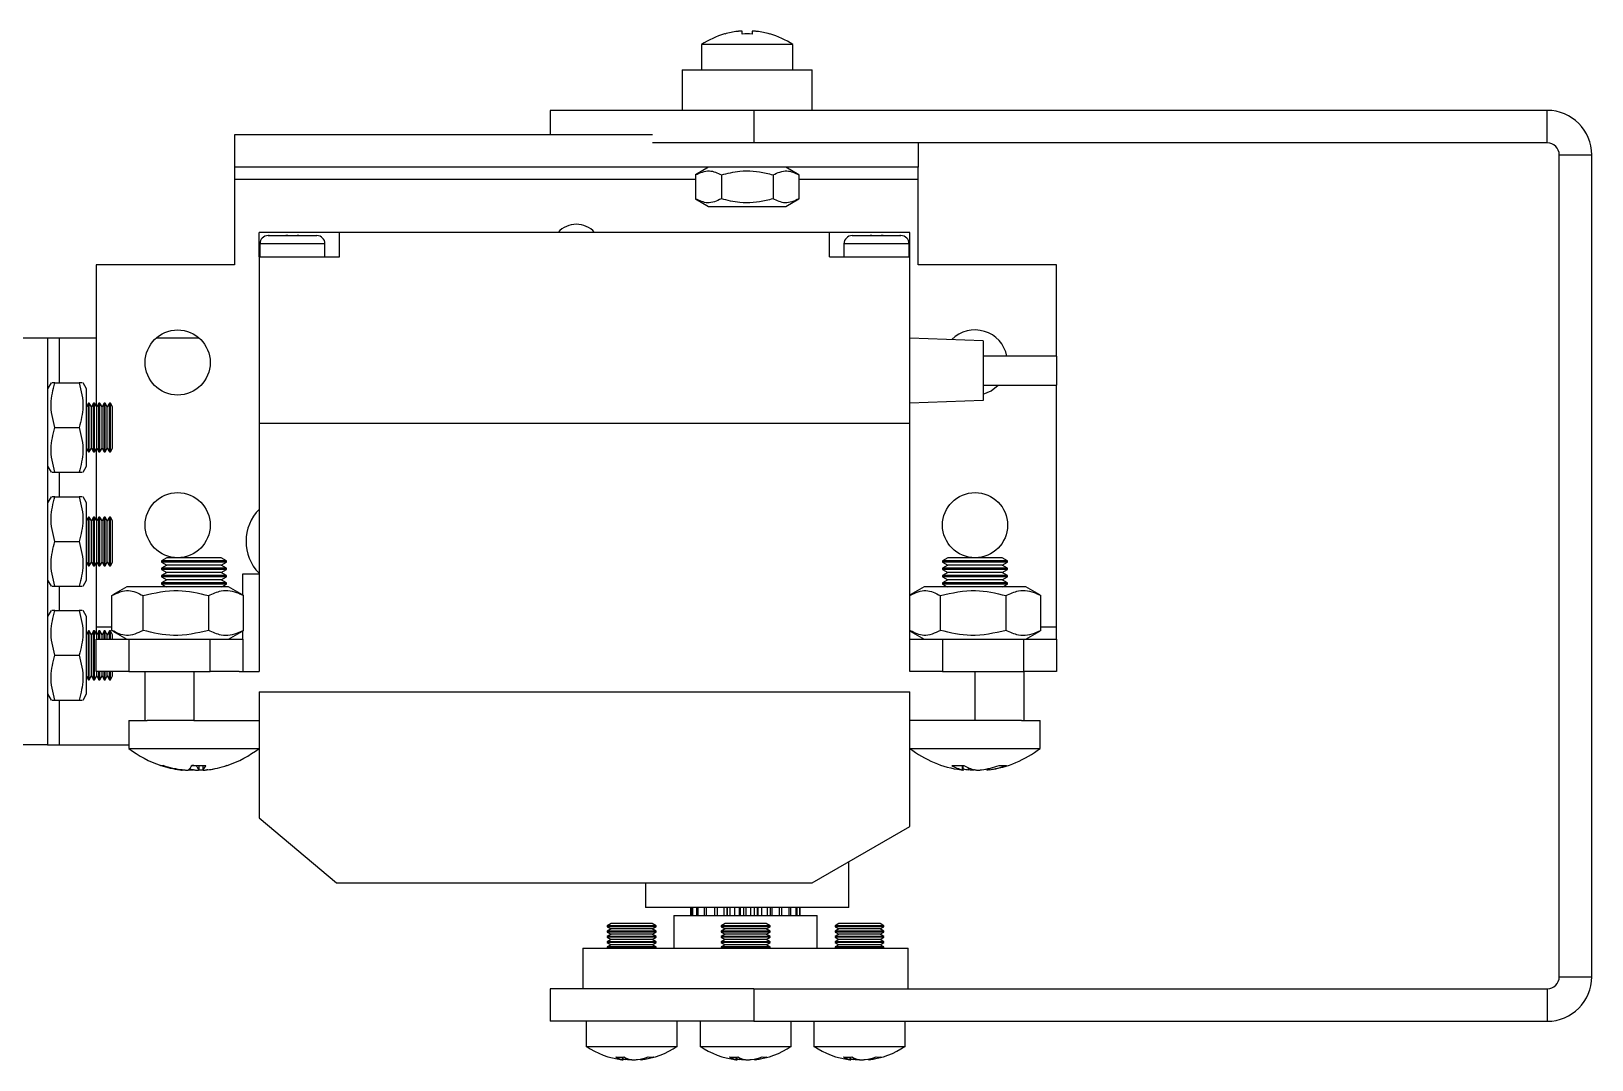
# Model space of a CAD drawing. Header units: millimetres. Extents: x 15 to 836, y 5 to 589.
# Drawn here: x 335.7 to 431.6, y 414.1 to 477.3 of the extents above; entities that cross this region are included whole.
import ezdxf

# ---------------------------------------------------------------- set-up
doc = ezdxf.new("R2010")
doc.units = ezdxf.units.MM

msp = doc.modelspace()

# ---------------------------------------------------------------- linework, layer by layer
at = {"color": 7, "linetype": 'Continuous', "lineweight": 25}
for p, q in [((379.397, 477.151), (379.397, 477.31)), ((379.997, 477.31), (379.997, 477.151)), ((376.897, 476.498), (376.897, 474.956)), ((382.497, 476.498), (376.897, 476.498)), ((382.497, 474.956), (382.497, 476.498)), ((375.697, 474.956), (375.697, 472.456)), ((375.697, 474.956), (381.885, 474.956)), ((381.885, 474.956), (383.697, 474.956)), ((383.697, 472.456), (383.697, 474.956)), ((367.598, 472.456), (367.598, 470.956)), ((380.098, 472.456), (367.598, 472.456)), ((380.098, 472.456), (380.098, 470.456)), ((428.862, 472.456), (380.098, 472.456)), ((428.862, 470.456), (428.862, 472.456)), ((348.197, 470.956), (348.197, 468.956)), ((373.882, 470.956), (348.197, 470.956)), ((380.098, 470.456), (373.882, 470.456)), ((428.862, 470.456), (380.098, 470.456)), ((390.197, 470.456), (390.197, 468.956)), ((429.598, 469.719), (431.598, 469.719)), ((429.598, 419.192), (429.598, 469.719)), ((431.598, 419.192), (431.598, 469.719)), ((390.197, 468.956), (348.197, 468.956)), ((348.197, 468.956), (348.197, 468.219)), ((348.197, 468.219), (348.197, 462.956)), ((377.322, 468.956), (376.522, 468.493)), ((376.522, 468.493), (376.522, 467.018)), ((378.11, 468.493), (378.11, 467.018)), ((381.285, 468.493), (381.285, 467.018)), ((382.873, 468.493), (382.072, 468.956)), ((382.873, 468.493), (382.873, 467.018)), ((390.197, 468.219), (390.197, 468.956)), ((390.197, 462.956), (390.197, 468.219)), ((376.522, 467.018), (377.322, 466.556)), ((377.322, 466.556), (382.072, 466.556)), ((382.072, 466.556), (382.873, 467.018)), ((349.697, 463.456), (349.697, 464.956)), ((354.637, 464.956), (349.697, 464.956)), ((349.75, 464.256), (349.75, 463.456)), ((350.25, 464.756), (350.304, 464.756)), ((350.304, 464.756), (350.304, 464.755)), ((350.304, 464.755), (350.312, 464.756)), ((350.312, 464.756), (350.304, 464.756)), ((350.312, 464.756), (351.35, 464.756)), ((351.35, 464.756), (351.35, 464.755)), ((351.35, 464.755), (351.468, 464.756)), ((351.468, 464.756), (351.35, 464.756)), ((351.468, 464.756), (352.032, 464.756)), ((352.032, 464.756), (352.15, 464.755)), ((352.15, 464.756), (352.032, 464.756)), ((352.15, 464.756), (353.188, 464.756)), ((352.15, 464.755), (352.15, 464.756)), ((353.188, 464.756), (353.196, 464.755)), ((353.196, 464.756), (353.188, 464.756)), ((353.196, 464.755), (353.196, 464.756)), ((353.196, 464.756), (353.25, 464.756)), ((353.75, 463.456), (353.75, 464.256)), ((354.637, 463.456), (354.637, 464.956)), ((384.757, 464.956), (354.637, 464.956)), ((384.757, 463.456), (384.757, 464.956)), ((389.697, 464.956), (384.757, 464.956)), ((385.644, 464.256), (385.644, 463.456)), ((386.144, 464.756), (386.199, 464.756)), ((386.199, 464.756), (386.199, 464.755)), ((386.199, 464.755), (386.207, 464.756)), ((386.207, 464.756), (386.199, 464.756)), ((386.207, 464.756), (387.244, 464.756)), ((387.244, 464.756), (387.245, 464.755)), ((387.362, 464.756), (387.244, 464.756)), ((387.245, 464.755), (387.362, 464.756)), ((387.362, 464.756), (387.926, 464.756)), ((387.926, 464.756), (388.044, 464.755)), ((388.044, 464.756), (387.926, 464.756)), ((388.044, 464.755), (388.044, 464.756)), ((388.044, 464.756), (389.082, 464.756)), ((389.082, 464.756), (389.09, 464.755)), ((389.09, 464.756), (389.082, 464.756)), ((389.09, 464.756), (389.144, 464.756)), ((389.09, 464.755), (389.09, 464.756)), ((389.644, 463.456), (389.644, 464.256)), ((389.697, 463.456), (389.697, 464.956)), ((349.697, 463.456), (349.697, 453.206)), ((349.697, 463.456), (354.637, 463.456)), ((384.757, 463.456), (389.697, 463.456)), ((389.697, 453.206), (389.697, 463.456)), ((348.197, 462.956), (339.697, 462.956)), ((339.697, 462.956), (339.697, 454.267)), ((398.697, 462.956), (390.197, 462.956)), ((398.697, 457.356), (398.697, 462.956)), ((336.697, 458.456), (334.697, 458.456)), ((336.697, 458.456), (336.697, 433.456)), ((337.434, 458.456), (336.697, 458.456)), ((339.697, 458.456), (337.434, 458.456)), ((346.02, 458.456), (343.374, 458.456)), ((394.197, 458.298), (389.697, 458.456)), ((394.197, 458.298), (394.197, 454.613)), ((398.697, 457.356), (394.197, 457.356)), ((398.697, 457.356), (398.697, 456.456)), ((336.914, 455.706), (336.697, 455.331)), ((337.159, 455.706), (338.635, 455.706)), ((339.097, 455.331), (338.881, 455.706)), ((394.197, 455.556), (398.697, 455.556)), ((398.697, 456.456), (398.697, 455.556)), ((398.697, 440.692), (398.697, 455.556)), ((339.097, 452.956), (339.097, 455.331)), ((394.197, 454.613), (389.697, 454.456)), ((339.209, 454.456), (339.097, 454.261)), ((339.264, 454.456), (339.209, 454.456)), ((339.209, 452.956), (339.209, 454.456)), ((339.399, 454.221), (339.264, 454.456)), ((339.264, 452.956), (339.264, 454.456)), ((339.534, 454.456), (339.399, 454.221)), ((339.399, 452.956), (339.399, 454.221)), ((339.588, 454.456), (339.534, 454.456)), ((339.534, 452.956), (339.534, 454.456)), ((339.723, 454.221), (339.588, 454.456)), ((339.588, 452.956), (339.588, 454.456)), ((339.859, 454.456), (339.723, 454.221)), ((339.723, 452.956), (339.723, 454.221)), ((339.913, 454.456), (339.859, 454.456)), ((339.859, 452.956), (339.859, 454.456)), ((340.048, 454.221), (339.913, 454.456)), ((339.913, 452.956), (339.913, 454.456)), ((340.183, 454.456), (340.048, 454.221)), ((340.048, 452.956), (340.048, 454.221)), ((340.237, 454.456), (340.183, 454.456)), ((340.183, 452.956), (340.183, 454.456)), ((340.373, 454.221), (340.237, 454.456)), ((340.237, 452.956), (340.237, 454.456)), ((340.508, 454.456), (340.373, 454.221)), ((340.373, 452.956), (340.373, 454.221)), ((340.562, 454.456), (340.508, 454.456)), ((340.508, 452.956), (340.508, 454.456)), ((340.697, 454.221), (340.562, 454.456)), ((340.562, 452.956), (340.562, 454.456)), ((340.697, 452.956), (340.697, 454.221)), ((337.159, 452.956), (338.635, 452.956)), ((339.097, 450.581), (339.097, 452.956)), ((339.209, 451.456), (339.209, 452.956)), ((339.264, 451.456), (339.264, 452.956)), ((339.399, 451.69), (339.399, 452.956)), ((339.534, 451.456), (339.534, 452.956)), ((339.588, 451.456), (339.588, 452.956)), ((339.723, 451.69), (339.723, 452.956)), ((339.859, 451.456), (339.859, 452.956)), ((339.913, 451.456), (339.913, 452.956)), ((340.048, 451.69), (340.048, 452.956)), ((340.183, 451.456), (340.183, 452.956)), ((340.237, 451.456), (340.237, 452.956)), ((340.373, 451.69), (340.373, 452.956)), ((340.508, 451.456), (340.508, 452.956)), ((340.562, 451.456), (340.562, 452.956)), ((340.697, 451.69), (340.697, 452.956)), ((389.697, 453.206), (349.697, 453.206)), ((349.697, 453.206), (349.697, 437.956)), ((389.697, 437.956), (389.697, 453.206)), ((339.097, 451.65), (339.209, 451.456)), ((339.209, 451.456), (339.264, 451.456)), ((339.264, 451.456), (339.399, 451.69)), ((339.399, 451.69), (339.534, 451.456)), ((339.534, 451.456), (339.588, 451.456)), ((339.588, 451.456), (339.723, 451.69)), ((339.697, 451.644), (339.697, 447.267)), ((339.723, 451.69), (339.859, 451.456)), ((339.859, 451.456), (339.913, 451.456)), ((339.913, 451.456), (340.048, 451.69)), ((340.048, 451.69), (340.183, 451.456)), ((340.183, 451.456), (340.237, 451.456)), ((340.237, 451.456), (340.373, 451.69)), ((340.373, 451.69), (340.508, 451.456)), ((340.508, 451.456), (340.562, 451.456)), ((340.562, 451.456), (340.697, 451.69)), ((336.697, 450.581), (336.914, 450.206)), ((337.159, 450.206), (338.635, 450.206)), ((338.881, 450.206), (339.097, 450.581)), ((336.914, 448.706), (336.697, 448.331)), ((337.159, 448.706), (338.635, 448.706)), ((339.097, 448.331), (338.881, 448.706)), ((339.097, 445.956), (339.097, 448.331)), ((339.209, 447.456), (339.097, 447.261)), ((339.264, 447.456), (339.209, 447.456)), ((339.209, 445.956), (339.209, 447.456)), ((339.399, 447.221), (339.264, 447.456)), ((339.264, 445.956), (339.264, 447.456)), ((339.534, 447.456), (339.399, 447.221)), ((339.399, 445.956), (339.399, 447.221)), ((339.588, 447.456), (339.534, 447.456)), ((339.534, 445.956), (339.534, 447.456)), ((339.723, 447.221), (339.588, 447.456)), ((339.588, 445.956), (339.588, 447.456)), ((339.859, 447.456), (339.723, 447.221)), ((339.723, 445.956), (339.723, 447.221)), ((339.913, 447.456), (339.859, 447.456)), ((339.859, 445.956), (339.859, 447.456)), ((340.048, 447.221), (339.913, 447.456)), ((339.913, 445.956), (339.913, 447.456)), ((340.183, 447.456), (340.048, 447.221)), ((340.048, 445.956), (340.048, 447.221)), ((340.237, 447.456), (340.183, 447.456)), ((340.183, 445.956), (340.183, 447.456)), ((340.373, 447.221), (340.237, 447.456)), ((340.237, 445.956), (340.237, 447.456)), ((340.508, 447.456), (340.373, 447.221)), ((340.373, 445.956), (340.373, 447.221)), ((340.562, 447.456), (340.508, 447.456)), ((340.508, 445.956), (340.508, 447.456)), ((340.697, 447.221), (340.562, 447.456)), ((340.562, 445.956), (340.562, 447.456)), ((340.697, 445.956), (340.697, 447.221)), ((337.159, 445.956), (338.635, 445.956)), ((339.097, 443.581), (339.097, 445.956)), ((339.209, 444.456), (339.209, 445.956)), ((339.264, 444.456), (339.264, 445.956)), ((339.399, 444.69), (339.399, 445.956)), ((339.534, 444.456), (339.534, 445.956)), ((339.588, 444.456), (339.588, 445.956)), ((339.723, 444.69), (339.723, 445.956)), ((339.859, 444.456), (339.859, 445.956)), ((339.913, 444.456), (339.913, 445.956)), ((340.048, 444.69), (340.048, 445.956)), ((340.183, 444.456), (340.183, 445.956)), ((340.237, 444.456), (340.237, 445.956)), ((340.373, 444.69), (340.373, 445.956)), ((340.508, 444.456), (340.508, 445.956)), ((340.562, 444.456), (340.562, 445.956)), ((340.697, 444.69), (340.697, 445.956)), ((339.097, 444.65), (339.209, 444.456)), ((339.209, 444.456), (339.264, 444.456)), ((339.264, 444.456), (339.399, 444.69)), ((339.399, 444.69), (339.534, 444.456)), ((339.534, 444.456), (339.588, 444.456)), ((339.588, 444.456), (339.723, 444.69)), ((339.697, 444.644), (339.697, 440.692)), ((339.723, 444.69), (339.859, 444.456)), ((339.859, 444.456), (339.913, 444.456)), ((339.913, 444.456), (340.048, 444.69)), ((340.048, 444.69), (340.183, 444.456)), ((340.183, 444.456), (340.237, 444.456)), ((340.237, 444.456), (340.373, 444.69)), ((340.373, 444.69), (340.508, 444.456)), ((340.508, 444.456), (340.562, 444.456)), ((340.562, 444.456), (340.697, 444.69)), ((344.025, 444.956), (343.697, 444.766)), ((343.697, 444.766), (343.697, 444.69)), ((345.997, 444.766), (343.697, 444.766)), ((343.697, 444.69), (344.025, 444.501)), ((345.997, 444.69), (343.697, 444.69)), ((344.025, 444.501), (343.697, 444.311)), ((343.697, 444.311), (343.697, 444.235)), ((345.997, 444.311), (343.697, 444.311)), ((343.697, 444.235), (344.025, 444.046)), ((345.997, 444.235), (343.697, 444.235)), ((344.025, 444.046), (343.697, 443.856)), ((345.948, 444.956), (344.025, 444.956)), ((345.948, 444.501), (344.025, 444.501)), ((345.948, 444.046), (344.025, 444.046)), ((347.369, 444.956), (345.948, 444.956)), ((347.369, 444.501), (345.948, 444.501)), ((347.369, 444.046), (345.948, 444.046)), ((347.697, 444.766), (345.997, 444.766)), ((347.697, 444.69), (345.997, 444.69)), ((347.697, 444.311), (345.997, 444.311)), ((347.697, 444.235), (345.997, 444.235)), ((347.697, 444.766), (347.369, 444.956)), ((347.369, 444.501), (347.697, 444.69)), ((347.697, 444.311), (347.369, 444.501)), ((347.369, 444.046), (347.697, 444.235)), ((347.697, 443.856), (347.369, 444.046)), ((347.697, 444.69), (347.697, 444.766)), ((347.697, 444.235), (347.697, 444.311)), ((392.025, 444.956), (391.697, 444.766)), ((391.697, 444.766), (391.697, 444.69)), ((395.397, 444.766), (391.697, 444.766)), ((391.697, 444.69), (392.025, 444.501)), ((395.397, 444.69), (391.697, 444.69)), ((392.025, 444.501), (391.697, 444.311)), ((391.697, 444.311), (391.697, 444.235)), ((395.397, 444.311), (391.697, 444.311)), ((391.697, 444.235), (392.025, 444.046)), ((395.397, 444.235), (391.697, 444.235)), ((392.025, 444.046), (391.697, 443.856)), ((395.118, 444.956), (392.025, 444.956)), ((395.118, 444.501), (392.025, 444.501)), ((395.118, 444.046), (392.025, 444.046)), ((395.369, 444.956), (395.118, 444.956)), ((395.369, 444.501), (395.118, 444.501)), ((395.369, 444.046), (395.118, 444.046)), ((395.697, 444.766), (395.369, 444.956)), ((395.369, 444.501), (395.697, 444.69)), ((395.697, 444.311), (395.369, 444.501)), ((395.369, 444.046), (395.697, 444.235)), ((395.697, 443.856), (395.369, 444.046)), ((395.697, 444.766), (395.397, 444.766)), ((395.697, 444.69), (395.397, 444.69)), ((395.697, 444.311), (395.397, 444.311)), ((395.697, 444.235), (395.397, 444.235)), ((395.697, 444.69), (395.697, 444.766)), ((395.697, 444.235), (395.697, 444.311)), ((336.697, 443.581), (336.914, 443.206)), ((337.159, 443.206), (338.635, 443.206)), ((338.881, 443.206), (339.097, 443.581)), ((341.572, 443.156), (340.717, 442.662)), ((347.822, 443.156), (341.572, 443.156)), ((343.697, 443.856), (343.697, 443.781)), ((345.997, 443.856), (343.697, 443.856)), ((343.697, 443.781), (344.025, 443.591)), ((345.997, 443.781), (343.697, 443.781)), ((344.025, 443.591), (343.697, 443.402)), ((343.697, 443.402), (343.697, 443.326)), ((345.997, 443.402), (343.697, 443.402)), ((343.697, 443.326), (343.992, 443.156)), ((345.997, 443.326), (343.697, 443.326)), ((345.948, 443.591), (344.025, 443.591)), ((347.369, 443.591), (345.948, 443.591)), ((347.697, 443.856), (345.997, 443.856)), ((347.697, 443.781), (345.997, 443.781)), ((347.697, 443.402), (345.997, 443.402)), ((347.697, 443.326), (345.997, 443.326)), ((347.369, 443.591), (347.697, 443.781)), ((347.697, 443.402), (347.369, 443.591)), ((347.402, 443.156), (347.697, 443.326)), ((347.697, 443.781), (347.697, 443.856)), ((347.697, 443.326), (347.697, 443.402)), ((348.678, 442.662), (347.822, 443.156)), ((348.697, 443.956), (349.697, 443.956)), ((348.697, 442.638), (348.697, 443.956)), ((390.572, 443.156), (389.717, 442.662)), ((396.822, 443.156), (390.572, 443.156)), ((391.697, 443.856), (391.697, 443.781)), ((395.397, 443.856), (391.697, 443.856)), ((391.697, 443.781), (392.025, 443.591)), ((395.397, 443.781), (391.697, 443.781)), ((392.025, 443.591), (391.697, 443.402)), ((391.697, 443.402), (391.697, 443.326)), ((395.397, 443.402), (391.697, 443.402)), ((391.697, 443.326), (391.992, 443.156)), ((395.397, 443.326), (391.697, 443.326)), ((395.118, 443.591), (392.025, 443.591)), ((395.369, 443.591), (395.118, 443.591)), ((395.369, 443.591), (395.697, 443.781)), ((395.697, 443.402), (395.369, 443.591)), ((395.697, 443.856), (395.397, 443.856)), ((395.697, 443.781), (395.397, 443.781)), ((395.697, 443.402), (395.397, 443.402)), ((395.697, 443.326), (395.397, 443.326)), ((395.402, 443.156), (395.697, 443.326)), ((395.697, 443.781), (395.697, 443.856)), ((395.697, 443.326), (395.697, 443.402)), ((397.678, 442.662), (396.822, 443.156)), ((340.658, 440.485), (340.658, 442.626)), ((342.567, 440.485), (342.567, 442.626)), ((346.606, 440.485), (346.606, 442.626)), ((348.737, 442.626), (348.669, 442.647)), ((348.737, 440.485), (348.737, 442.626)), ((391.567, 440.485), (391.567, 442.626)), ((395.606, 440.485), (395.606, 442.626)), ((397.737, 442.626), (397.669, 442.647)), ((397.737, 440.485), (397.737, 442.626)), ((336.914, 441.706), (336.697, 441.331)), ((337.159, 441.706), (338.635, 441.706)), ((339.097, 441.331), (338.881, 441.706)), ((339.097, 438.956), (339.097, 441.331)), ((339.209, 440.456), (339.097, 440.261)), ((339.264, 440.456), (339.209, 440.456)), ((339.209, 438.956), (339.209, 440.456)), ((339.399, 440.221), (339.264, 440.456)), ((339.264, 438.956), (339.264, 440.456)), ((339.534, 440.456), (339.399, 440.221)), ((339.399, 438.956), (339.399, 440.221)), ((339.588, 440.456), (339.534, 440.456)), ((339.534, 438.956), (339.534, 440.456)), ((339.723, 440.221), (339.588, 440.456)), ((339.588, 438.956), (339.588, 440.456)), ((339.697, 440.692), (339.697, 440.267)), ((339.859, 440.456), (339.723, 440.221)), ((339.723, 439.956), (339.723, 440.221)), ((339.913, 440.456), (339.859, 440.456)), ((339.859, 439.956), (339.859, 440.456)), ((340.048, 440.221), (339.913, 440.456)), ((339.913, 439.956), (339.913, 440.456)), ((340.183, 440.456), (340.048, 440.221)), ((340.048, 439.956), (340.048, 440.221)), ((340.237, 440.456), (340.183, 440.456)), ((340.183, 439.956), (340.183, 440.456)), ((340.373, 440.221), (340.237, 440.456)), ((340.237, 439.956), (340.237, 440.456)), ((340.508, 440.456), (340.373, 440.221)), ((340.373, 439.956), (340.373, 440.221)), ((340.562, 440.456), (340.508, 440.456)), ((340.508, 439.956), (340.508, 440.456)), ((340.697, 440.221), (340.562, 440.456)), ((340.562, 439.956), (340.562, 440.456)), ((340.697, 439.956), (340.697, 440.221)), ((340.718, 440.448), (341.572, 439.956)), ((347.822, 439.956), (348.676, 440.448)), ((348.669, 440.461), (348.737, 440.485)), ((348.697, 439.956), (348.697, 440.469)), ((389.718, 440.448), (390.572, 439.956)), ((396.822, 439.956), (397.676, 440.448)), ((397.669, 440.461), (397.737, 440.485)), ((398.697, 439.956), (398.697, 440.692)), ((339.697, 437.956), (339.697, 439.956)), ((339.697, 439.956), (341.697, 439.956)), ((341.697, 439.956), (341.697, 437.956)), ((341.697, 439.956), (346.697, 439.956)), ((346.697, 437.956), (346.697, 439.956)), ((346.697, 439.956), (348.697, 439.956)), ((348.697, 439.956), (348.697, 437.956)), ((389.697, 439.956), (391.697, 439.956)), ((391.697, 439.956), (391.697, 437.956)), ((391.697, 439.956), (396.697, 439.956)), ((396.697, 437.956), (396.697, 439.956)), ((396.697, 439.956), (398.697, 439.956)), ((398.697, 439.956), (398.697, 437.956)), ((337.159, 438.956), (338.635, 438.956)), ((339.097, 436.581), (339.097, 438.956)), ((339.209, 437.456), (339.209, 438.956)), ((339.264, 437.456), (339.264, 438.956)), ((339.399, 437.69), (339.399, 438.956)), ((339.534, 437.456), (339.534, 438.956)), ((339.588, 437.456), (339.588, 438.956)), ((339.097, 437.65), (339.209, 437.456)), ((339.209, 437.456), (339.264, 437.456)), ((339.264, 437.456), (339.399, 437.69)), ((339.399, 437.69), (339.534, 437.456)), ((339.534, 437.456), (339.588, 437.456)), ((339.588, 437.456), (339.723, 437.69)), ((341.697, 437.956), (339.697, 437.956)), ((339.723, 437.69), (339.723, 437.956)), ((339.723, 437.69), (339.859, 437.456)), ((339.859, 437.456), (339.859, 437.956)), ((339.859, 437.456), (339.913, 437.456)), ((339.913, 437.456), (339.913, 437.956)), ((339.913, 437.456), (340.048, 437.69)), ((340.048, 437.69), (340.048, 437.956)), ((340.048, 437.69), (340.183, 437.456)), ((340.183, 437.456), (340.183, 437.956)), ((340.183, 437.456), (340.237, 437.456)), ((340.237, 437.456), (340.237, 437.956)), ((340.237, 437.456), (340.373, 437.69)), ((340.373, 437.69), (340.373, 437.956)), ((340.373, 437.69), (340.508, 437.456)), ((340.508, 437.456), (340.508, 437.956)), ((340.508, 437.456), (340.562, 437.456)), ((340.562, 437.456), (340.562, 437.956)), ((340.562, 437.456), (340.697, 437.69)), ((340.697, 437.69), (340.697, 437.956)), ((341.697, 437.956), (346.697, 437.956)), ((342.697, 434.956), (342.697, 437.956)), ((345.697, 437.956), (345.697, 434.956)), ((348.483, 437.956), (346.697, 437.956)), ((348.483, 437.956), (349.697, 437.956)), ((389.911, 437.956), (389.697, 437.956)), ((391.697, 437.956), (389.911, 437.956)), ((391.697, 437.956), (396.697, 437.956)), ((393.697, 434.956), (393.697, 437.956)), ((396.697, 437.956), (396.697, 434.956)), ((398.697, 437.956), (396.697, 437.956)), ((336.697, 436.581), (336.914, 436.206)), ((338.881, 436.206), (339.097, 436.581)), ((349.697, 436.706), (349.697, 428.956)), ((349.697, 436.706), (389.697, 436.706)), ((389.697, 428.42), (389.697, 436.706)), ((337.159, 436.206), (338.635, 436.206)), ((341.697, 434.956), (341.697, 433.232)), ((341.697, 434.956), (342.833, 434.956)), ((345.697, 434.956), (342.833, 434.956)), ((345.697, 434.956), (349.697, 434.956)), ((393.697, 434.956), (389.697, 434.956)), ((396.562, 434.956), (393.697, 434.956)), ((396.562, 434.956), (397.697, 434.956)), ((397.697, 433.232), (397.697, 434.956)), ((336.697, 433.456), (334.697, 433.456)), ((336.697, 433.456), (337.434, 433.456)), ((337.434, 433.456), (341.697, 433.456)), ((341.697, 433.232), (349.697, 433.232)), ((389.697, 433.232), (397.697, 433.232)), ((346.24, 432.18), (346.24, 431.909)), ((392.978, 431.9), (392.978, 432.187)), ((394.416, 431.968), (394.416, 431.9)), ((349.697, 428.956), (354.464, 424.956)), ((383.697, 424.956), (389.697, 428.42)), ((385.947, 423.456), (385.947, 426.255)), ((354.464, 424.956), (383.697, 424.956)), ((373.447, 424.956), (373.447, 423.456)), ((385.947, 423.456), (373.447, 423.456)), ((375.198, 422.956), (375.198, 420.956)), ((375.198, 422.956), (383.998, 422.956)), ((376.223, 423.456), (376.223, 422.956)), ((376.225, 422.956), (376.225, 423.456)), ((376.307, 422.956), (376.307, 423.456)), ((376.354, 422.956), (376.354, 423.456)), ((376.596, 422.956), (376.596, 423.456)), ((376.688, 422.956), (376.688, 423.456)), ((377.074, 422.956), (377.074, 423.456)), ((377.204, 422.956), (377.204, 423.456)), ((377.7, 422.956), (377.7, 423.456)), ((377.711, 422.956), (377.711, 423.456)), ((377.871, 422.956), (377.871, 423.456)), ((378.276, 422.956), (378.276, 423.456)), ((378.456, 423.456), (378.456, 422.956)), ((378.466, 422.956), (378.466, 423.456)), ((378.646, 422.956), (378.646, 423.456)), ((378.934, 422.956), (378.934, 423.456)), ((379.204, 423.456), (379.204, 422.956)), ((379.292, 422.956), (379.292, 423.456)), ((379.481, 422.956), (379.481, 423.456)), ((379.635, 422.956), (379.635, 423.456)), ((379.915, 422.956), (379.915, 423.456)), ((380.137, 422.956), (380.137, 423.456)), ((380.324, 422.956), (380.324, 423.456)), ((380.363, 422.956), (380.363, 423.456)), ((380.599, 422.956), (380.599, 423.456)), ((380.949, 422.956), (380.949, 423.456)), ((381.121, 422.956), (381.121, 423.456)), ((381.221, 422.956), (381.221, 423.456)), ((381.676, 422.956), (381.676, 423.456)), ((381.822, 422.956), (381.822, 423.456)), ((382.272, 422.956), (382.272, 423.456)), ((382.383, 422.956), (382.383, 423.456)), ((382.7, 422.956), (382.7, 423.456)), ((382.77, 422.956), (382.77, 423.456)), ((382.934, 422.956), (382.934, 423.456)), ((382.957, 422.956), (382.957, 423.456)), ((383.998, 420.956), (383.998, 422.956)), ((371.333, 422.456), (371.098, 422.32)), ((371.098, 422.32), (371.098, 422.266)), ((373.873, 422.32), (371.098, 422.32)), ((371.098, 422.266), (371.333, 422.131)), ((373.873, 422.266), (371.098, 422.266)), ((371.333, 422.131), (371.098, 421.996)), ((371.098, 421.996), (371.098, 421.942)), ((373.873, 421.996), (371.098, 421.996)), ((373.674, 422.456), (371.333, 422.456)), ((373.674, 422.131), (371.333, 422.131)), ((373.864, 422.456), (373.674, 422.456)), ((373.864, 422.131), (373.674, 422.131)), ((374.098, 422.32), (373.864, 422.456)), ((373.864, 422.131), (374.098, 422.266)), ((374.098, 421.996), (373.864, 422.131)), ((374.098, 422.32), (373.873, 422.32)), ((374.098, 422.266), (373.873, 422.266)), ((374.098, 421.996), (373.873, 421.996)), ((374.098, 422.266), (374.098, 422.32)), ((374.098, 421.942), (374.098, 421.996)), ((378.333, 422.456), (378.098, 422.32)), ((378.098, 422.32), (378.098, 422.266)), ((380.873, 422.32), (378.098, 422.32)), ((378.098, 422.266), (378.333, 422.131)), ((380.873, 422.266), (378.098, 422.266)), ((378.333, 422.131), (378.098, 421.996)), ((378.098, 421.996), (378.098, 421.942)), ((380.873, 421.996), (378.098, 421.996)), ((380.674, 422.456), (378.333, 422.456)), ((380.674, 422.131), (378.333, 422.131)), ((380.864, 422.456), (380.674, 422.456)), ((380.864, 422.131), (380.674, 422.131)), ((381.098, 422.32), (380.864, 422.456)), ((380.864, 422.131), (381.098, 422.266)), ((381.098, 421.996), (380.864, 422.131)), ((381.098, 422.32), (380.873, 422.32)), ((381.098, 422.266), (380.873, 422.266)), ((381.098, 421.996), (380.873, 421.996)), ((381.098, 422.266), (381.098, 422.32)), ((381.098, 421.942), (381.098, 421.996)), ((385.333, 422.456), (385.098, 422.32)), ((385.098, 422.32), (385.098, 422.266)), ((387.873, 422.32), (385.098, 422.32)), ((385.098, 422.266), (385.333, 422.131)), ((387.873, 422.266), (385.098, 422.266)), ((385.333, 422.131), (385.098, 421.996)), ((385.098, 421.996), (385.098, 421.942)), ((387.873, 421.996), (385.098, 421.996)), ((387.674, 422.456), (385.333, 422.456)), ((387.674, 422.131), (385.333, 422.131)), ((387.864, 422.456), (387.674, 422.456)), ((387.864, 422.131), (387.674, 422.131)), ((388.098, 422.32), (387.864, 422.456)), ((387.864, 422.131), (388.098, 422.266)), ((388.098, 421.996), (387.864, 422.131)), ((388.098, 422.32), (387.873, 422.32)), ((388.098, 422.266), (387.873, 422.266)), ((388.098, 421.996), (387.873, 421.996)), ((388.098, 422.266), (388.098, 422.32)), ((388.098, 421.942), (388.098, 421.996)), ((371.098, 421.942), (371.333, 421.806)), ((373.873, 421.942), (371.098, 421.942)), ((371.333, 421.806), (371.098, 421.671)), ((371.098, 421.671), (371.098, 421.617)), ((373.873, 421.671), (371.098, 421.671)), ((371.098, 421.617), (371.333, 421.482)), ((373.873, 421.617), (371.098, 421.617)), ((371.333, 421.482), (371.098, 421.346)), ((371.098, 421.346), (371.098, 421.292)), ((373.873, 421.346), (371.098, 421.346)), ((371.098, 421.292), (371.333, 421.157)), ((373.873, 421.292), (371.098, 421.292)), ((371.333, 421.157), (371.098, 421.022)), ((371.098, 421.022), (371.098, 420.968)), ((373.873, 421.022), (371.098, 421.022)), ((373.674, 421.806), (371.333, 421.806)), ((373.674, 421.482), (371.333, 421.482)), ((373.674, 421.157), (371.333, 421.157)), ((373.864, 421.806), (373.674, 421.806)), ((373.864, 421.482), (373.674, 421.482)), ((373.864, 421.157), (373.674, 421.157)), ((373.864, 421.806), (374.098, 421.942)), ((374.098, 421.671), (373.864, 421.806)), ((373.864, 421.482), (374.098, 421.617)), ((374.098, 421.346), (373.864, 421.482)), ((373.864, 421.157), (374.098, 421.292)), ((374.098, 421.022), (373.864, 421.157)), ((374.098, 421.942), (373.873, 421.942)), ((374.098, 421.671), (373.873, 421.671)), ((374.098, 421.617), (373.873, 421.617)), ((374.098, 421.346), (373.873, 421.346)), ((374.098, 421.292), (373.873, 421.292)), ((374.098, 421.022), (373.873, 421.022)), ((374.098, 421.617), (374.098, 421.671)), ((374.098, 421.292), (374.098, 421.346)), ((374.098, 420.968), (374.098, 421.022)), ((378.098, 421.942), (378.333, 421.806)), ((380.873, 421.942), (378.098, 421.942)), ((378.333, 421.806), (378.098, 421.671)), ((378.098, 421.671), (378.098, 421.617)), ((380.873, 421.671), (378.098, 421.671)), ((378.098, 421.617), (378.333, 421.482)), ((380.873, 421.617), (378.098, 421.617)), ((378.333, 421.482), (378.098, 421.346)), ((378.098, 421.346), (378.098, 421.292)), ((380.873, 421.346), (378.098, 421.346)), ((378.098, 421.292), (378.333, 421.157)), ((380.873, 421.292), (378.098, 421.292)), ((378.333, 421.157), (378.098, 421.022)), ((378.098, 421.022), (378.098, 420.968)), ((380.873, 421.022), (378.098, 421.022)), ((380.674, 421.806), (378.333, 421.806)), ((380.674, 421.482), (378.333, 421.482)), ((380.674, 421.157), (378.333, 421.157)), ((380.864, 421.806), (380.674, 421.806)), ((380.864, 421.482), (380.674, 421.482)), ((380.864, 421.157), (380.674, 421.157)), ((380.864, 421.806), (381.098, 421.942)), ((381.098, 421.671), (380.864, 421.806)), ((380.864, 421.482), (381.098, 421.617)), ((381.098, 421.346), (380.864, 421.482)), ((380.864, 421.157), (381.098, 421.292)), ((381.098, 421.022), (380.864, 421.157)), ((381.098, 421.942), (380.873, 421.942)), ((381.098, 421.671), (380.873, 421.671)), ((381.098, 421.617), (380.873, 421.617)), ((381.098, 421.346), (380.873, 421.346)), ((381.098, 421.292), (380.873, 421.292)), ((381.098, 421.022), (380.873, 421.022)), ((381.098, 421.617), (381.098, 421.671)), ((381.098, 421.292), (381.098, 421.346)), ((381.098, 420.968), (381.098, 421.022)), ((385.098, 421.942), (385.333, 421.806)), ((387.873, 421.942), (385.098, 421.942)), ((385.333, 421.806), (385.098, 421.671)), ((385.098, 421.671), (385.098, 421.617)), ((387.873, 421.671), (385.098, 421.671)), ((385.098, 421.617), (385.333, 421.482)), ((387.873, 421.617), (385.098, 421.617)), ((385.333, 421.482), (385.098, 421.346)), ((385.098, 421.346), (385.098, 421.292)), ((387.873, 421.346), (385.098, 421.346)), ((385.098, 421.292), (385.333, 421.157)), ((387.873, 421.292), (385.098, 421.292)), ((385.333, 421.157), (385.098, 421.022)), ((385.098, 421.022), (385.098, 420.968)), ((387.873, 421.022), (385.098, 421.022)), ((387.674, 421.806), (385.333, 421.806)), ((387.674, 421.482), (385.333, 421.482)), ((387.674, 421.157), (385.333, 421.157)), ((387.864, 421.806), (387.674, 421.806)), ((387.864, 421.482), (387.674, 421.482)), ((387.864, 421.157), (387.674, 421.157)), ((387.864, 421.806), (388.098, 421.942)), ((388.098, 421.671), (387.864, 421.806)), ((387.864, 421.482), (388.098, 421.617)), ((388.098, 421.346), (387.864, 421.482)), ((387.864, 421.157), (388.098, 421.292)), ((388.098, 421.022), (387.864, 421.157)), ((388.098, 421.942), (387.873, 421.942)), ((388.098, 421.671), (387.873, 421.671)), ((388.098, 421.617), (387.873, 421.617)), ((388.098, 421.346), (387.873, 421.346)), ((388.098, 421.292), (387.873, 421.292)), ((388.098, 421.022), (387.873, 421.022)), ((388.098, 421.617), (388.098, 421.671)), ((388.098, 421.292), (388.098, 421.346)), ((388.098, 420.968), (388.098, 421.022)), ((369.598, 420.956), (369.598, 418.456)), ((369.598, 420.956), (389.598, 420.956)), ((371.098, 420.968), (371.12, 420.956)), ((373.873, 420.968), (371.098, 420.968)), ((374.098, 420.968), (373.873, 420.968)), ((374.077, 420.956), (374.098, 420.968)), ((378.098, 420.968), (378.12, 420.956)), ((380.873, 420.968), (378.098, 420.968)), ((381.098, 420.968), (380.873, 420.968)), ((381.077, 420.956), (381.098, 420.968)), ((385.098, 420.968), (385.12, 420.956)), ((387.873, 420.968), (385.098, 420.968)), ((388.098, 420.968), (387.873, 420.968)), ((388.077, 420.956), (388.098, 420.968)), ((389.598, 418.456), (389.598, 420.956)), ((429.598, 419.192), (431.598, 419.192)), ((367.598, 418.456), (367.598, 416.456)), ((380.098, 418.456), (367.598, 418.456)), ((380.098, 418.456), (380.098, 416.456)), ((380.098, 418.456), (428.862, 418.456)), ((428.862, 418.456), (428.862, 416.456)), ((380.098, 416.456), (367.598, 416.456)), ((369.798, 416.456), (369.798, 414.913)), ((375.398, 414.913), (375.398, 416.456)), ((376.798, 416.456), (376.798, 414.913)), ((380.098, 416.456), (428.862, 416.456)), ((382.398, 414.913), (382.398, 416.456)), ((383.798, 416.456), (383.798, 414.913)), ((389.398, 414.913), (389.398, 416.456)), ((369.798, 414.913), (375.398, 414.913)), ((376.798, 414.913), (382.398, 414.913)), ((383.798, 414.913), (389.398, 414.913)), ((372.072, 414.087), (372.072, 414.257)), ((373.125, 414.13), (373.125, 414.087)), ((379.072, 414.087), (379.072, 414.257)), ((380.125, 414.13), (380.125, 414.087)), ((386.072, 414.087), (386.072, 414.257)), ((387.125, 414.13), (387.125, 414.087))]:
    msp.add_line(p, q, dxfattribs=at)
at = {"color": 8, "linetype": 'Continuous', "lineweight": 25}
for p, q in [((348.197, 468.219), (376.522, 468.219)), ((382.873, 468.219), (390.197, 468.219)), ((351.75, 464.256), (349.75, 464.256)), ((353.75, 464.256), (351.75, 464.256)), ((389.644, 464.256), (385.644, 464.256)), ((337.434, 455.706), (337.434, 458.456)), ((337.434, 448.706), (337.434, 450.206)), ((337.434, 441.706), (337.434, 443.206)), ((340.658, 440.692), (339.697, 440.692)), ((398.697, 440.692), (397.737, 440.692)), ((337.434, 433.456), (337.434, 436.206)), ((344.9, 431.913), (344.9, 431.93)), ((346.021, 431.913), (346.021, 432.176)), ((346.243, 432.18), (346.243, 431.913)), ((346.558, 431.92), (346.558, 431.913)), ((392.933, 431.913), (392.933, 432.184)), ((393.3, 431.913), (393.3, 432.037)), ((394.558, 431.999), (394.558, 431.913)), ((372.027, 414.101), (372.027, 414.255)), ((372.247, 414.101), (372.247, 414.199)), ((373.266, 414.16), (373.266, 414.101)), ((379.027, 414.101), (379.027, 414.255)), ((379.247, 414.101), (379.247, 414.199)), ((380.266, 414.16), (380.266, 414.101)), ((386.027, 414.101), (386.027, 414.255)), ((386.247, 414.101), (386.247, 414.199)), ((387.266, 414.16), (387.266, 414.101))]:
    msp.add_line(p, q, dxfattribs=at)
at = {"color": 7, "linetype": 'Continuous', "lineweight": 25, "flags": 128}
for points in [[(378.315, 477.151), (378.313, 477.155), (378.312, 477.157), (378.311, 477.159), (378.31, 477.159)], [(394.197, 455.019), (394.697, 455.223), (395.125, 455.556)], [(345.697, 432.182), (345.613, 432.179), (345.558, 432.178)]]:
    msp.add_lwpolyline(points, dxfattribs=at)
at = {"color": 7, "linetype": 'Continuous', "lineweight": 25}
for centre in [(344.697, 456.956), (344.697, 446.956), (393.697, 446.956)]:
    msp.add_circle(centre, 2, dxfattribs=at)
for centre, radius, start, end in [((379.697, 472.356), 5, 106.10211, 124.0558), ((379.697, 472.356), 4.991, 96.9046, 106.07652), ((379.697, 471.557), 5.602, 86.93033, 93.06967), ((379.697, 472.356), 4.991, 73.92348, 83.0954), ((379.161, 478.266), 2.218, 329.83871, 330.07857), ((379.697, 472.356), 5, 55.9442, 73.89789), ((428.862, 469.719), 2.737, 0, 90), ((428.862, 469.719), 0.737, 0, 90), ((369.197, 463.956), 1.5, 41.81031, 138.18969), ((350.25, 464.256), 0.5, 90, 180), ((353.25, 464.256), 0.5, 0, 90), ((386.144, 464.256), 0.5, 90, 180), ((389.144, 464.256), 0.5, 0, 90), ((393.697, 456.956), 2, 11.53696, 135.17635), ((351.697, 445.956), 2.8, 134.82508, 224.41531), ((345.697, 438.356), 6.5, 232.02013, 251.76023), ((345.697, 438.356), 6.5, 288.23977, 307.97987), ((393.697, 438.356), 6.5, 232.02013, 262.44127), ((393.697, 438.356), 6.5, 277.53911, 307.97987), ((343.712, 432.347), 0.171, 247.29053, 292.70947), ((345.633, 438.22), 6.349, 251.77156, 263.37116), ((345.697, 438.356), 6.5, 251.76023, 262.44127), ((345.765, 438.22), 6.349, 251.77156, 263.37116), ((344.873, 432.46), 0.741, 312.38564, 338.52231), ((346.1, 433.831), 1.964, 250.38612, 257.66273), ((345.998, 439.351), 7.175, 266.52409, 273.47591), ((346.521, 432.46), 0.741, 201.47769, 227.61436), ((345.744, 432.46), 0.741, 312.38291, 338.52503), ((345.762, 438.22), 6.349, 276.62884, 288.22844), ((345.697, 438.356), 6.5, 277.53911, 288.23977), ((345.922, 436.616), 4.746, 277.70375, 282.44005), ((347.695, 432.293), 0.116, 279.02246, 297.10788), ((392.639, 437.477), 5.302, 265.95606, 274.04394), ((393.405, 434.001), 2.141, 237.82315, 257.26719), ((393.936, 436.611), 4.741, 258.34849, 262.29818), ((394.153, 434.001), 2.141, 237.82159, 257.26875), ((393.446, 436.679), 4.81, 277.74555, 291.019), ((393.91, 436.679), 4.81, 277.74555, 291.019), ((395.403, 434.22), 2.044, 263.485, 276.515), ((428.862, 419.192), 2.737, 270, 0), ((428.862, 419.192), 0.737, 270, 0), ((372.598, 419.056), 5, 235.9442, 263.08084), ((372.598, 419.056), 5, 276.80457, 304.0558), ((379.598, 419.056), 5, 235.9442, 263.08084), ((379.598, 419.056), 5, 276.80457, 304.0558), ((386.598, 419.056), 5, 235.9442, 263.08084), ((386.598, 419.056), 5, 276.80457, 304.0558), ((371.87, 418.298), 4.046, 266.3881, 273.6119), ((372.396, 415.671), 1.613, 241.03971, 256.7887), ((372.761, 417.71), 3.646, 259.10724, 261.88759), ((372.906, 415.671), 1.613, 241.03999, 256.78981), ((372.428, 417.753), 3.689, 278.13988, 288.76827), ((372.744, 417.753), 3.689, 278.13984, 288.76772), ((373.773, 415.812), 1.56, 264.18116, 275.81884), ((378.87, 418.298), 4.047, 266.38825, 273.61175), ((379.396, 415.671), 1.613, 241.03971, 256.7887), ((379.761, 417.71), 3.646, 259.10724, 261.88759), ((379.905, 415.67), 1.612, 241.03727, 256.79114), ((379.428, 417.753), 3.689, 278.13988, 288.76827), ((379.744, 417.753), 3.689, 278.13984, 288.76772), ((380.773, 415.812), 1.56, 264.18091, 275.81909), ((385.87, 418.298), 4.047, 266.38825, 273.61175), ((386.396, 415.671), 1.613, 241.03971, 256.7887), ((386.761, 417.71), 3.646, 259.10724, 261.88759), ((386.905, 415.67), 1.612, 241.03727, 256.79114), ((386.428, 417.753), 3.689, 278.13988, 288.76827), ((386.744, 417.753), 3.689, 278.13984, 288.76772), ((387.773, 415.812), 1.56, 264.18091, 275.81909)]:
    msp.add_arc(centre, radius, start, end, dxfattribs=at)
for points, knots in [([(379.397, 477.31), (379.394, 477.314), (379.387, 477.321), (379.336, 477.326), (379.261, 477.325), (379.177, 477.319), (379.121, 477.313), (379.097, 477.31)], [0, 0, 0, 0, 0.213489, 0.427079, 0.638953, 0.850119, 1, 1, 1, 1]), ([(380.297, 477.31), (380.264, 477.314), (380.197, 477.321), (380.107, 477.326), (380.04, 477.325), (380.003, 477.319), (379.999, 477.313), (379.997, 477.31)], [0, 0, 0, 0, 0.21352, 0.427081, 0.638954, 0.85012, 1, 1, 1, 1]), ([(376.522, 468.493), (376.805, 468.622), (377.336, 468.861), (377.864, 468.61), (378.11, 468.493)], [0, 0, 0, 0, 0.53469, 1, 1, 1, 1]), ([(378.11, 468.493), (378.486, 468.586), (379.388, 468.808), (380.483, 468.711), (381.144, 468.532), (381.285, 468.493)], [0, 0, 0, 0, 0.360258, 0.863559, 1, 1, 1, 1]), ([(381.285, 468.493), (381.569, 468.622), (382.099, 468.861), (382.627, 468.61), (382.873, 468.493)], [0, 0, 0, 0, 0.53469, 1, 1, 1, 1]), ([(378.11, 467.018), (377.826, 466.889), (377.295, 466.65), (376.767, 466.901), (376.522, 467.018)], [0, 0, 0, 0, 0.53469, 1, 1, 1, 1]), ([(381.285, 467.018), (381.144, 466.979), (380.483, 466.8), (379.388, 466.703), (378.486, 466.925), (378.11, 467.018)], [0, 0, 0, 0, 0.136441, 0.639742, 1, 1, 1, 1]), ([(382.873, 467.018), (382.589, 466.889), (382.058, 466.65), (381.531, 466.901), (381.285, 467.018)], [0, 0, 0, 0, 0.534693, 1, 1, 1, 1]), ([(337.159, 452.956), (337.031, 453.447), (336.791, 454.366), (337.042, 455.28), (337.159, 455.706)], [0, 0, 0, 0, 0.534691, 1, 1, 1, 1]), ([(337.159, 455.706), (337.119, 455.706), (336.972, 455.706), (336.969, 455.706), (336.967, 455.706)], [0, 0, 0, 0, 0.272534, 1, 1, 1, 1]), ([(338.635, 455.706), (338.763, 455.214), (339.003, 454.295), (338.752, 453.381), (338.635, 452.956)], [0, 0, 0, 0, 0.534693, 1, 1, 1, 1]), ([(338.828, 455.706), (338.825, 455.706), (338.822, 455.706), (338.675, 455.706), (338.635, 455.706)], [0, 0, 0, 0, 0.727466, 1, 1, 1, 1]), ([(337.159, 450.206), (337.031, 450.697), (336.791, 451.616), (337.042, 452.53), (337.159, 452.956)], [0, 0, 0, 0, 0.534694, 1, 1, 1, 1]), ([(338.635, 452.956), (338.763, 452.464), (339.003, 451.545), (338.752, 450.631), (338.635, 450.206)], [0, 0, 0, 0, 0.53469, 1, 1, 1, 1]), ([(336.967, 450.206), (336.969, 450.206), (336.972, 450.206), (337.119, 450.206), (337.159, 450.206)], [0, 0, 0, 0, 0.727466, 1, 1, 1, 1]), ([(338.635, 450.206), (338.675, 450.206), (338.822, 450.206), (338.825, 450.206), (338.828, 450.206)], [0, 0, 0, 0, 0.272534, 1, 1, 1, 1]), ([(337.159, 445.956), (337.031, 446.447), (336.791, 447.366), (337.042, 448.28), (337.159, 448.706)], [0, 0, 0, 0, 0.534692, 1, 1, 1, 1]), ([(337.159, 448.706), (337.119, 448.706), (336.972, 448.706), (336.969, 448.706), (336.967, 448.706)], [0, 0, 0, 0, 0.27254, 1, 1, 1, 1]), ([(338.635, 448.706), (338.763, 448.214), (339.003, 447.295), (338.752, 446.381), (338.635, 445.956)], [0, 0, 0, 0, 0.534692, 1, 1, 1, 1]), ([(338.828, 448.706), (338.825, 448.706), (338.822, 448.706), (338.675, 448.706), (338.635, 448.706)], [0, 0, 0, 0, 0.72746, 1, 1, 1, 1]), ([(337.159, 443.206), (337.031, 443.697), (336.791, 444.616), (337.042, 445.53), (337.159, 445.956)], [0, 0, 0, 0, 0.534692, 1, 1, 1, 1]), ([(338.635, 445.956), (338.763, 445.464), (339.003, 444.545), (338.752, 443.631), (338.635, 443.206)], [0, 0, 0, 0, 0.5346916, 1, 1, 1, 1]), ([(336.967, 443.206), (336.969, 443.206), (336.972, 443.206), (337.119, 443.206), (337.159, 443.206)], [0, 0, 0, 0, 0.72746, 1, 1, 1, 1]), ([(338.635, 443.206), (338.675, 443.206), (338.822, 443.206), (338.825, 443.206), (338.828, 443.206)], [0, 0, 0, 0, 0.27254, 1, 1, 1, 1]), ([(340.658, 442.626), (340.999, 442.79), (341.637, 443.095), (342.271, 442.775), (342.567, 442.626)], [0, 0, 0, 0, 0.534703, 1, 1, 1, 1]), ([(342.567, 442.626), (343.288, 442.79), (344.638, 443.095), (345.981, 442.775), (346.606, 442.626)], [0, 0, 0, 0, 0.534703, 1, 1, 1, 1]), ([(346.606, 442.626), (346.859, 442.744), (347.466, 443.027), (348.2, 442.903), (348.643, 442.675), (348.737, 442.626)], [0, 0, 0, 0, 0.361545, 0.865172, 1, 1, 1, 1]), ([(389.725, 442.647), (390.044, 442.798), (390.659, 443.089), (391.271, 442.777), (391.567, 442.626)], [0, 0, 0, 0, 0.517666, 1, 1, 1, 1]), ([(391.567, 442.626), (392.288, 442.79), (393.638, 443.095), (394.981, 442.775), (395.606, 442.626)], [0, 0, 0, 0, 0.534704, 1, 1, 1, 1]), ([(395.606, 442.626), (395.859, 442.744), (396.466, 443.027), (397.2, 442.903), (397.643, 442.675), (397.737, 442.626)], [0, 0, 0, 0, 0.361544, 0.865174, 1, 1, 1, 1]), ([(337.159, 438.956), (337.031, 439.447), (336.791, 440.366), (337.042, 441.28), (337.159, 441.706)], [0, 0, 0, 0, 0.534691, 1, 1, 1, 1]), ([(337.159, 441.706), (337.119, 441.706), (336.972, 441.706), (336.969, 441.706), (336.967, 441.706)], [0, 0, 0, 0, 0.272534, 1, 1, 1, 1]), ([(338.635, 441.706), (338.763, 441.214), (339.003, 440.295), (338.752, 439.381), (338.635, 438.956)], [0, 0, 0, 0, 0.534693, 1, 1, 1, 1]), ([(338.828, 441.706), (338.825, 441.706), (338.822, 441.706), (338.675, 441.706), (338.635, 441.706)], [0, 0, 0, 0, 0.727466, 1, 1, 1, 1]), ([(342.567, 440.485), (342.225, 440.321), (341.588, 440.016), (340.953, 440.336), (340.658, 440.485)], [0, 0, 0, 0, 0.534703, 1, 1, 1, 1]), ([(346.606, 440.485), (345.884, 440.321), (344.534, 440.016), (343.191, 440.336), (342.567, 440.485)], [0, 0, 0, 0, 0.534703, 1, 1, 1, 1]), ([(348.737, 440.485), (348.643, 440.436), (348.2, 440.208), (347.466, 440.084), (346.859, 440.367), (346.606, 440.485)], [0, 0, 0, 0, 0.134828, 0.638455, 1, 1, 1, 1]), ([(391.567, 440.485), (391.225, 440.319), (390.61, 440.021), (389.998, 440.325), (389.726, 440.461)], [0, 0, 0, 0, 0.554452, 1, 1, 1, 1]), ([(395.606, 440.485), (394.884, 440.321), (393.534, 440.016), (392.191, 440.336), (391.567, 440.485)], [0, 0, 0, 0, 0.534704, 1, 1, 1, 1]), ([(397.737, 440.485), (397.643, 440.436), (397.2, 440.208), (396.466, 440.084), (395.859, 440.367), (395.606, 440.485)], [0, 0, 0, 0, 0.134826, 0.638456, 1, 1, 1, 1]), ([(337.159, 436.206), (337.031, 436.697), (336.791, 437.616), (337.042, 438.53), (337.159, 438.956)], [0, 0, 0, 0, 0.5346929, 1, 1, 1, 1]), ([(338.635, 438.956), (338.763, 438.464), (339.003, 437.545), (338.752, 436.631), (338.635, 436.206)], [0, 0, 0, 0, 0.534691, 1, 1, 1, 1]), ([(336.967, 436.206), (336.969, 436.206), (336.972, 436.206), (337.119, 436.206), (337.159, 436.206)], [0, 0, 0, 0, 0.727466, 1, 1, 1, 1]), ([(338.635, 436.206), (338.675, 436.206), (338.822, 436.206), (338.825, 436.206), (338.828, 436.206)], [0, 0, 0, 0, 0.272534, 1, 1, 1, 1]), ([(344.836, 431.913), (344.863, 431.909), (344.917, 431.902), (344.963, 431.898), (344.984, 431.898), (344.978, 431.9), (344.978, 431.9)], [0, 0, 0, 0, 0.330742, 0.661592, 0.990094, 1, 1, 1, 1]), ([(345.15, 431.909), (345.151, 431.907), (345.153, 431.901), (345.119, 431.898), (345.055, 431.899), (344.977, 431.904), (344.922, 431.91), (344.9, 431.913)], [0, 0, 0, 0, 0.130098, 0.366476, 0.601167, 0.835143, 1, 1, 1, 1]), ([(345.032, 431.913), (345.065, 431.909), (345.132, 431.902), (345.229, 431.898), (345.307, 431.899), (345.356, 431.904), (345.368, 431.91), (345.373, 431.913)], [0, 0, 0, 0, 0.213605, 0.427292, 0.639453, 0.850969, 1, 1, 1, 1]), ([(345.664, 431.906), (345.658, 431.905), (345.632, 431.901), (345.561, 431.898), (345.462, 431.899), (345.396, 431.903), (345.364, 431.906)], [0, 0, 0, 0, 0.077268, 0.386632, 0.693792, 1, 1, 1, 1]), ([(345.681, 431.913), (345.701, 431.909), (345.742, 431.902), (345.833, 431.898), (345.933, 431.899), (345.998, 431.903), (346.031, 431.906)], [0, 0, 0, 0, 0.251025, 0.502131, 0.751449, 1, 1, 1, 1]), ([(346.242, 431.902), (346.217, 431.901), (346.159, 431.898), (346.088, 431.899), (346.039, 431.904), (346.026, 431.91), (346.021, 431.913)], [0, 0, 0, 0, 0.224224, 0.511612, 0.798126, 1, 1, 1, 1]), ([(346.243, 431.913), (346.241, 431.909), (346.238, 431.902), (346.275, 431.898), (346.339, 431.899), (346.417, 431.904), (346.472, 431.91), (346.495, 431.913)], [0, 0, 0, 0, 0.2136075, 0.4272958, 0.6394585, 0.8509592, 1, 1, 1, 1]), ([(346.558, 431.913), (346.531, 431.909), (346.477, 431.902), (346.431, 431.898), (346.411, 431.898), (346.416, 431.9), (346.417, 431.9)], [0, 0, 0, 0, 0.330762, 0.661557, 0.990046, 1, 1, 1, 1]), ([(392.836, 431.913), (392.863, 431.909), (392.917, 431.902), (392.966, 431.898), (392.984, 431.899), (392.97, 431.904), (392.944, 431.91), (392.933, 431.913)], [0, 0, 0, 0, 0.213612, 0.427295, 0.639454, 0.850961, 1, 1, 1, 1]), ([(393.664, 431.906), (393.658, 431.905), (393.632, 431.901), (393.561, 431.898), (393.462, 431.899), (393.371, 431.904), (393.321, 431.91), (393.3, 431.913)], [0, 0, 0, 0, 0.063529, 0.318016, 0.570672, 0.822514, 1, 1, 1, 1]), ([(393.681, 431.913), (393.701, 431.909), (393.742, 431.902), (393.833, 431.898), (393.932, 431.899), (394.024, 431.904), (394.073, 431.91), (394.094, 431.913)], [0, 0, 0, 0, 0.213617, 0.427304, 0.639469, 0.850945, 1, 1, 1, 1]), ([(394.558, 431.913), (394.531, 431.909), (394.477, 431.902), (394.431, 431.898), (394.411, 431.898), (394.416, 431.9), (394.417, 431.9)], [0, 0, 0, 0, 0.330747, 0.661603, 0.990101, 1, 1, 1, 1]), ([(371.93, 414.101), (371.957, 414.097), (372.01, 414.09), (372.06, 414.085), (372.078, 414.086), (372.064, 414.092), (372.038, 414.098), (372.027, 414.101)], [0, 0, 0, 0, 0.213509, 0.427054, 0.638962, 0.850102, 1, 1, 1, 1]), ([(372.598, 414.092), (372.597, 414.091), (372.573, 414.088), (372.507, 414.085), (372.409, 414.086), (372.317, 414.092), (372.267, 414.098), (372.247, 414.101)], [0, 0, 0, 0, 0.018905, 0.285304, 0.549642, 0.813066, 1, 1, 1, 1]), ([(372.537, 414.101), (372.557, 414.097), (372.598, 414.09), (372.689, 414.085), (372.788, 414.086), (372.879, 414.092), (372.929, 414.098), (372.95, 414.101)], [0, 0, 0, 0, 0.213502, 0.427082, 0.638952, 0.85012, 1, 1, 1, 1]), ([(373.266, 414.101), (373.239, 414.097), (373.186, 414.09), (373.14, 414.086), (373.12, 414.085), (373.125, 414.087), (373.125, 414.087)], [0, 0, 0, 0, 0.330564, 0.661286, 0.989358, 1, 1, 1, 1]), ([(378.93, 414.101), (378.957, 414.097), (379.01, 414.09), (379.06, 414.085), (379.078, 414.086), (379.064, 414.092), (379.038, 414.098), (379.027, 414.101)], [0, 0, 0, 0, 0.213507, 0.427065, 0.638965, 0.850103, 1, 1, 1, 1]), ([(379.598, 414.092), (379.597, 414.091), (379.573, 414.088), (379.507, 414.085), (379.409, 414.086), (379.317, 414.092), (379.267, 414.098), (379.247, 414.101)], [0, 0, 0, 0, 0.0189051, 0.285305, 0.5496435, 0.8130301, 1, 1, 1, 1]), ([(379.537, 414.101), (379.557, 414.097), (379.598, 414.09), (379.689, 414.085), (379.788, 414.086), (379.879, 414.092), (379.929, 414.098), (379.95, 414.101)], [0, 0, 0, 0, 0.2134991, 0.4270767, 0.6389431, 0.8501088, 1, 1, 1, 1]), ([(380.266, 414.101), (380.239, 414.097), (380.186, 414.09), (380.14, 414.086), (380.119, 414.085), (380.125, 414.087), (380.125, 414.087)], [0, 0, 0, 0, 0.330564, 0.661286, 0.989358, 1, 1, 1, 1]), ([(385.93, 414.101), (385.957, 414.097), (386.01, 414.09), (386.06, 414.085), (386.078, 414.086), (386.064, 414.092), (386.038, 414.098), (386.027, 414.101)], [0, 0, 0, 0, 0.213505, 0.427061, 0.638964, 0.850105, 1, 1, 1, 1]), ([(386.598, 414.092), (386.597, 414.091), (386.573, 414.088), (386.507, 414.085), (386.409, 414.086), (386.317, 414.092), (386.267, 414.098), (386.247, 414.101)], [0, 0, 0, 0, 0.0189051, 0.285305, 0.5496435, 0.8130301, 1, 1, 1, 1]), ([(386.537, 414.101), (386.557, 414.097), (386.598, 414.09), (386.689, 414.085), (386.788, 414.086), (386.879, 414.092), (386.929, 414.098), (386.95, 414.101)], [0, 0, 0, 0, 0.213502, 0.427082, 0.638952, 0.85012, 1, 1, 1, 1]), ([(387.266, 414.101), (387.239, 414.097), (387.186, 414.09), (387.14, 414.086), (387.119, 414.085), (387.125, 414.087), (387.125, 414.087)], [0, 0, 0, 0, 0.330564, 0.661286, 0.989358, 1, 1, 1, 1])]:
    msp.add_open_spline(points, degree=3, knots=knots, dxfattribs=at)

doc.saveas('drawing.dxf')
